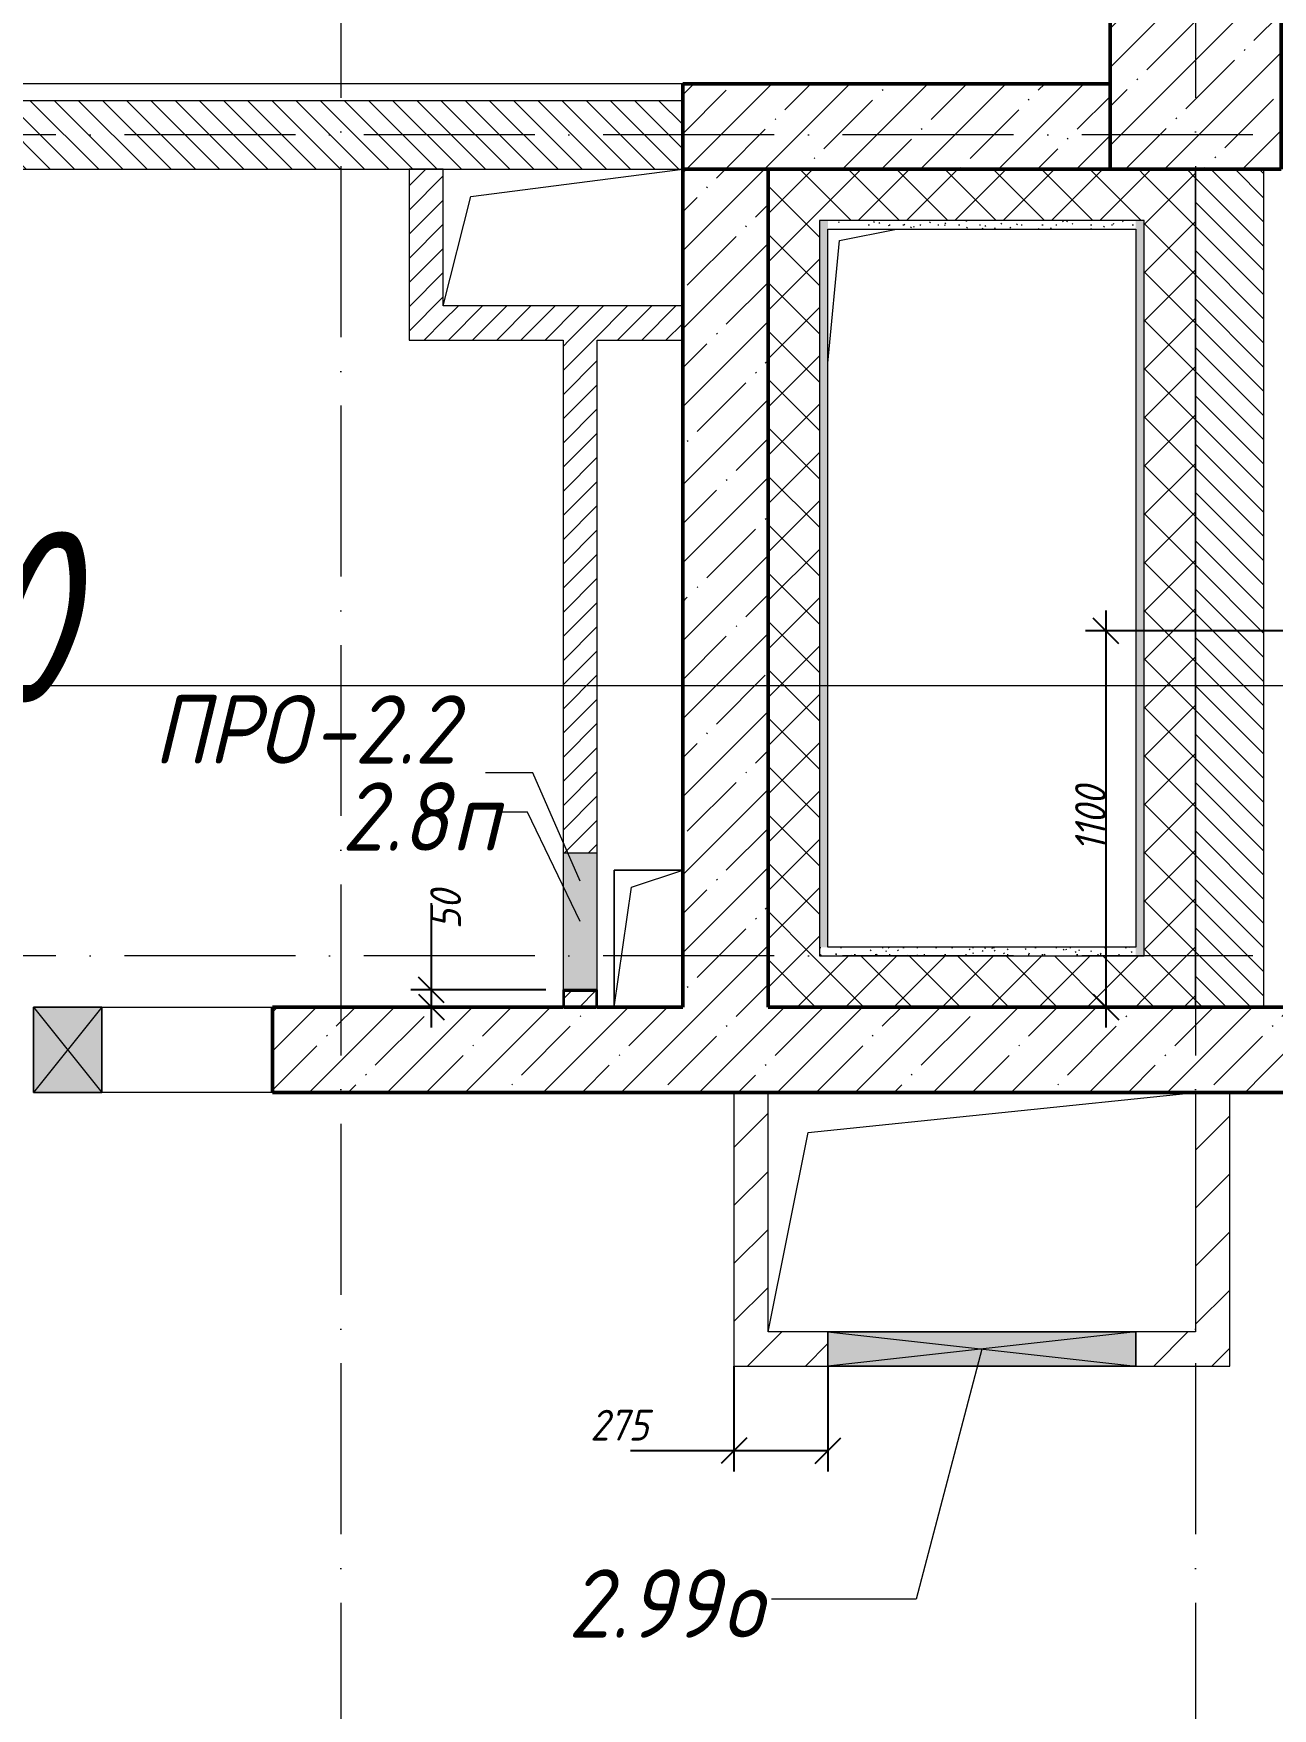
# Model space of a CAD drawing. Header units: millimetres. Extents: x -401725 to 250493, y 305116 to 802890.
# Drawn here: x 37942 to 41566, y 387285 to 392182 of the extents above; entities that cross this region are included whole.
import ezdxf

# ---------------------------------------------------------------- set-up
doc = ezdxf.new("R2010")
doc.units = ezdxf.units.MM
doc.linetypes.add('50_200_ШТРИХ_1Т_ш5_п1_п1_', pattern=[700, 500, -100, 0, -100])
for name, color, linetype, lineweight in [('A-____-____-DIMS', 7, 'Continuous', 9), ('A-DETL-GENF-OTLN', 7, 'Continuous', 9), ('A-FLOR-____-OTLN', 7, 'Continuous', 9), ('A-GENM-____-IDEN', 7, 'Continuous', 9), ('A-GENM-____-MCUT', 7, 'Continuous', 25), ('A-GENM-____-OTLN', 7, 'Continuous', 9), ('A-GENM-____-OTLN-1', 7, 'Continuous', 25), ('A-GLAZ-____-IDEN', 7, 'Continuous', 9), ('A-GLAZ-____-OTLN', 7, 'Continuous', 9), ('A-WALL-____-MCUT', 7, 'Continuous', 13), ('A-WALL-____-MCUT-1', 7, 'Continuous', 9), ('A-WALL-____-MCUT-2', 7, 'Continuous', 50), ('A-WALL-____-OTLN', 7, 'Continuous', 9), ('A-WALL-____-PATT-1', 7, 'Continuous', 9), ('A-WALL-FNSH-MCUT-1', 7, 'Continuous', 9), ('S-COLS-____-MCUT', 7, 'Continuous', 50), ('S-COLS-____-OTLN', 7, 'Continuous', 9), ('S-GRID-____-OTLN-1', 7, '50_200_ШТРИХ_1Т_ш5_п1_п1_', 9), ('Марки помещений', 7, 'Continuous', 9)]:
    doc.layers.add(name, color=color, linetype=linetype, lineweight=lineweight)
for name, color, linetype, lineweight, true_color in [('A-GLAZ-____-OTLN-1', 7, 'Continuous', 9, 0xc0c0c0), ('A-WALL-____-PATT-2', 7, 'Continuous', 9, 0x787878), ('G-____-____-SYMB-1', 9, 'Continuous', 9, 0x808080)]:
    doc.layers.add(name, color=color, linetype=linetype, lineweight=lineweight, true_color=true_color)
doc.styles.add('ISOCPEUR_I_11', font='isocpeui.ttf', dxfattribs={"width": 0.9, "height": 200})
doc.styles.add('ISOCPEUR_I_2', font='isocpeui.ttf', dxfattribs={"width": 0.85, "height": 2.3})
doc.styles.add('ISOCPEUR_I_7', font='isocpeui.ttf', dxfattribs={"width": 0.9, "height": 90})
doc.dimstyles.new('ISO-1_8_0_9К_СРЕДНИЙ_Кладочные_1', dxfattribs={"dimscale": 304.8, "dimtxt": 89.638306, "dimasz": 0.246063, "dimexe": 0.19685, "dimexo": 0, "dimgap": 0, "dimtad": 1, "dimdec": 3, "dimrnd": 0.001, "dimdsep": 46, "dimtxsty": 'ISOCPEUR_I_7', "dimblk1": 'OBLIQUE', "dimblk2": 'OBLIQUE', "dimsah": 1, "dimcen": 0.09, "dimdle": 0.19685, "dimazin": 0, "dimtfac": 1, "dimtdec": 4, "dimtix": 1, "dimtmove": 0, "dimatfit": 3, "dimfxl": 1, "dimtvp": 1, "dimtolj": 1, "dimtzin": 0, "dimarcsym": 2})
doc.dimstyles.new('ISO-1_8_0_9К_СРЕДНИЙ_Кладочные_2', dxfattribs={"dimscale": 304.8, "dimtxt": 89.638306, "dimasz": 0.246063, "dimexe": 0.19685, "dimexo": 0, "dimgap": 0, "dimtad": 1, "dimdec": 3, "dimrnd": 0.001, "dimdsep": 46, "dimtxsty": 'ISOCPEUR_I_7', "dimblk1": 'OBLIQUE', "dimblk2": 'OBLIQUE', "dimsah": 1, "dimcen": 0.09, "dimdle": 0.19685, "dimazin": 0, "dimtfac": 1, "dimtdec": 4, "dimtix": 1, "dimtmove": 1, "dimatfit": 3, "dimfxl": 1, "dimtvp": 1, "dimtolj": 1, "dimtzin": 0, "dimarcsym": 2})
pattern_1 = [(45, (-15659.08, 321904.7), (-114.04925, 114.04925), []), (45, (-15545.03, 321904.7), (-114.04925, 114.04925), [201.612, -40.322, 3.353, -36.97])]
pattern_2 = [(135, (-15659.08, 321904.697), (-35.35534, -35.35534), [])]
pattern_3 = [(45, (-15659.08, 321904.697), (-35.35534, 35.35534), [])]
pattern_4 = [(0, (-15659.081, 321904.697), (81.28, 20.32), [3.353, -57.607, 3.353, -57.607, -325.12]), (0, (-15659.081, 321904.697), (81.28, 20.32), [-121.92, 3.353, -118.567, 3.353, -57.607, -142.24]), (0, (-15659.081, 321904.697), (81.28, 20.32), [-304.8, 3.353, -37.287, 3.353, -98.247]), (120, (-15628.601, 321914.857), (-58.237636, 60.230545), [3.353, -57.607, 3.353, -57.607, -325.12]), (120, (-15628.601, 321914.857), (-58.237636, 60.230545), [-121.92, 3.353, -118.567, 3.353, -57.607, -142.24]), (120, (-15628.601, 321914.857), (-58.237636, 60.230545), [-304.8, 3.353, -37.287, 3.353, -98.247]), (240, (-15618.441, 321955.497), (-23.042364, -80.550545), [3.353, -57.607, 3.353, -57.607, -325.12]), (240, (-15618.441, 321955.497), (-23.042364, -80.550545), [-121.92, 3.353, -118.567, 3.353, -57.607, -142.24]), (240, (-15618.441, 321955.497), (-23.042364, -80.550545), [-304.8, 3.353, -37.287, 3.353, -98.247])]
pattern_5 = [(45, (-15659.08, 321904.7), (-70.71068, 70.71068), []), (135, (-15659.08, 321904.7), (-70.71068, -70.71068), [])]
pattern_6 = [(45, (-15659.08, 321904.7), (-84.85281, 84.85281), [])]

# ---------------------------------------------------------------- blocks, each defined once
blk = doc.blocks.new('BSC_Колонна _Прямоугольная - 500х800-V86-АР1_План отверстий 2 этажа в осях 1-64_Ю-ЯЯ')
at = {"layer": 'S-COLS-____-OTLN'}
h = blk.add_hatch(dxfattribs=at)
h.set_pattern_fill('FP_99', color=256, style=0, pattern_type=2)
h.set_pattern_definition([(225, (57000, 70281.04), (114.04925, -114.04925), []), (225, (56885.95, 70281.04), (114.04925, -114.04925), [201.613, -40.323, 3.353, -36.97])])
h.paths.add_polyline_path([(-250, 400), (-250, -400), (250, -400), (250, 400)], flags=0)
at = {"layer": 'S-COLS-____-MCUT'}
for p, q in [((250, 400), (-250, 400)), ((-250, 400), (-250, -400)), ((250, -400), (250, 400)), ((-250, -400), (250, -400))]:
    blk.add_line(p, q, dxfattribs=at)
blk = doc.blocks.new('AR_Отверстие Ниша - Лючок-32404098-АР1_План отверстий 2 этажа в осях 1-64_Ю-ЯЯ')
at = {"layer": 'A-GLAZ-____-OTLN'}
blk.add_hatch(color=256, dxfattribs=at).paths.add_polyline_path([(200, -50), (200, 50), (-200, 50), (-200, -50)], flags=0)
for p, q in [((200, 50), (-200, 50)), ((-200, 50), (-200, -50)), ((-200, -50), (200, -50))]:
    blk.add_line(p, q, dxfattribs=at)
blk = doc.blocks.new('154_Фахверк_СКБ_Швеллер - Тип_100_3960_зеркало-29769493-АР1_План отверстий 2 этажа в осях 1-64_Ю-ЯЯ')
at = {"layer": 'A-GENM-____-MCUT'}
for p, q in [((175, 50), (125, 50)), ((125, 50), (125, -50)), ((175, 47), (175, 50)), ((128, 47), (175, 47)), ((128, -47), (128, 47)), ((175, -47), (128, -47)), ((175, -50), (175, -47)), ((125, -50), (175, -50))]:
    blk.add_line(p, q, dxfattribs=at)
blk = doc.blocks.new('AR_Отверстие прямоугольное _в плите_ - AR_Отверстие прямоугольное _в плите_-V161-АР1_План отверстий 2 этажа в осях 1-64_Ю-ЯЯ')
at = {"layer": 'A-GENM-____-OTLN'}
for p, q in [((100, 200), (-100, 200)), ((-100, 200), (-100, -200)), ((-50, 150), (100, 200)), ((-100, -200), (-50, 150))]:
    blk.add_line(p, q, dxfattribs=at)
blk = doc.blocks.new('AR_Отверстие прямоугольное _в плите_ - AR_Отверстие прямоугольное _в плите_-30552516-АР1_План отверстий 2 этажа в осях 1-64_Ю-ЯЯ')
at = {"layer": 'A-GENM-____-OTLN'}
for p, q in [((-416.7, 1016.7), (-250, 1050)), ((-450, 658), (-416.7, 1016.7))]:
    blk.add_line(p, q, dxfattribs=at)
blk = doc.blocks.new('AR_Отверстие прямоугольное _в плите_ - AR_Отверстие прямоугольное _в плите_-30552779-АР1_План отверстий 2 этажа в осях 1-64_Ю-ЯЯ')
at = {"layer": 'A-GENM-____-OTLN'}
for p, q in [((-508.3, 233.3), (625, 350)), ((-625, -350), (-508.3, 233.3))]:
    blk.add_line(p, q, dxfattribs=at)
blk = doc.blocks.new('AR_Отверстие прямоугольное _в плите_ - AR_Отверстие прямоугольное _в плите_-30552525-АР1_План отверстий 2 этажа в осях 1-64_Ю-ЯЯ')
at = {"layer": 'A-GENM-____-OTLN'}
for p, q in [((-270, 120), (350, 200)), ((-350, -200), (-270, 120))]:
    blk.add_line(p, q, dxfattribs=at)
blk = doc.blocks.new('AR_Отверстие прямоугольное _в стене__БезПР - AR_Отверстие прямоугольное _в стене__БезПР-30578456-АР1_План отверстий 2 этажа в осях 1-64_Ю-ЯЯ')
at = {"layer": 'A-GLAZ-____-OTLN-1'}
blk.add_hatch(color=256, dxfattribs=at).paths.add_polyline_path([(100, -125), (100, 125), (-100, 125), (-100, -125)], flags=0)
at = {"layer": 'A-DETL-GENF-OTLN'}
for p, q in [((-100, -125), (-100, 125)), ((-100, 125), (100, 125)), ((100, 125), (-100, -125)), ((-100, 125), (100, -125)), ((100, 125), (-100, 125)), ((-100, 125), (-100, -125)), ((100, 125), (100, -125)), ((100, -125), (100, 125)), ((100, -125), (-100, -125)), ((-100, -125), (100, -125))]:
    blk.add_line(p, q, dxfattribs=at)
at = {"layer": 'A-GLAZ-____-OTLN'}
blk.add_line((100, 125), (-100, 125), dxfattribs=at)
blk = doc.blocks.new('AR_Отверстие прямоугольное _в стене__БезПР - AR_Отверстие прямоугольное _в стене__БезПР-36428360-АР1_План отверстий 2 этажа в осях 1-64_Ю-ЯЯ')
at = {"layer": 'A-GLAZ-____-OTLN'}
blk.add_hatch(color=256, dxfattribs=at).paths.add_polyline_path([(450, -50), (450, 50), (-450, 50), (-450, -50), (169.8, -50)], flags=0)
at = {"layer": 'A-DETL-GENF-OTLN'}
for p, q in [((-450, -50), (-450, 50)), ((-450, 50), (450, 50)), ((450, 50), (-450, -50)), ((-450, 50), (450, -50)), ((450, 50), (-450, 50)), ((-450, 50), (-450, -50)), ((450, 50), (450, -50)), ((450, -50), (450, 50)), ((450, -50), (-450, -50)), ((-450, -50), (450, -50))]:
    blk.add_line(p, q, dxfattribs=at)
at = {"layer": 'A-GLAZ-____-OTLN'}
blk.add_line((450, 50), (-450, 50), dxfattribs=at)
blk = doc.blocks.new('_Oblique')
at = {"color": 0, "linetype": 'ByBlock', "lineweight": -2}
blk.add_line((-0.5, -0.5), (0.5, 0.5), dxfattribs=at)
blk = doc.blocks.new('*D9017')
at = {"layer": 'A-____-____-DIMS', "color": 0, "lineweight": -2, "transparency": 16777216}
for p, q in [((39105.9, 389385.7), (39105.9, 389639.4)), ((39440.9, 389385.7), (39045.9, 389385.7)), ((39105.9, 389275.7), (39105.9, 389385.7)), ((39490.9, 389335.7), (39045.9, 389335.7))]:
    blk.add_line(p, q, dxfattribs=at)
at = {"layer": 'Defpoints', "color": 0, "transparency": 16777216}
for p in [(39105.9, 389385.7), (39440.9, 389385.7), (39490.9, 389335.7)]:
    blk.add_point(p, dxfattribs=at)
at = {"layer": 'A-____-____-DIMS', "color": 0, "lineweight": -2, "transparency": 16777216, "xscale": 75, "yscale": 75, "zscale": 75}
for p, rotation in [((39105.9, 389385.7), 90), ((39105.9, 389335.7), 270)]:
    blk.add_blockref('_Oblique', p, dxfattribs=dict(at, rotation=rotation))
at = {"layer": 'A-____-____-DIMS', "color": 0, "transparency": 16777216, "insert": (39102.6, 389562.9), "char_height": 90, "width": 273.052, "attachment_point": 1, "rotation": 90, "line_spacing_factor": 1.149209, "style": 'ISOCPEUR_I_7'}
blk.add_mtext('\\A1;50', dxfattribs=at)
blk = doc.blocks.new('*D8954')
at = {"layer": 'A-____-____-DIMS', "color": 0, "lineweight": -2, "transparency": 16777216}
for p, q in [((41078.6, 390495.7), (41078.6, 389275.7)), ((41945.7, 390435.7), (41018.6, 390435.7)), ((41890.9, 389335.7), (41018.6, 389335.7))]:
    blk.add_line(p, q, dxfattribs=at)
at = {"layer": 'Defpoints', "color": 0, "transparency": 16777216}
for p in [(41945.7, 390435.7), (41078.6, 389335.7), (41890.9, 389335.7)]:
    blk.add_point(p, dxfattribs=at)
at = {"layer": 'A-____-____-DIMS', "color": 0, "lineweight": -2, "transparency": 16777216, "xscale": 75, "yscale": 75, "zscale": 75}
for p, rotation in [((41078.6, 390435.7), 90), ((41078.6, 389335.7), 270)]:
    blk.add_blockref('_Oblique', p, dxfattribs=dict(at, rotation=rotation))
at = {"layer": 'A-____-____-DIMS', "color": 0, "transparency": 16777216, "insert": (41033.6, 389885.7), "char_height": 90, "width": 463.361, "attachment_point": 5, "rotation": 90, "style": 'ISOCPEUR_I_7'}
blk.add_mtext('\\A1;1100', dxfattribs=at)
blk = doc.blocks.new('*D8913')
at = {"layer": 'A-____-____-DIMS', "color": 0, "lineweight": -2, "transparency": 16777216}
for p, q in [((39990.9, 388285.7), (39990.9, 387978)), ((40265.9, 388285.7), (40265.9, 387978)), ((39990.9, 388038), (39687.9, 388038)), ((40265.9, 388038), (39930.9, 388038))]:
    blk.add_line(p, q, dxfattribs=at)
at = {"layer": 'Defpoints', "color": 0, "transparency": 16777216}
for p in [(39990.9, 388285.7), (40265.9, 388285.7), (40265.9, 388038)]:
    blk.add_point(p, dxfattribs=at)
at = {"layer": 'A-____-____-DIMS', "color": 0, "lineweight": -2, "transparency": 16777216, "xscale": 75, "yscale": 75, "zscale": 75, "rotation": 180}
blk.add_blockref('_Oblique', (39990.9, 388038), dxfattribs=at)
at = {"layer": 'A-____-____-DIMS', "color": 0, "lineweight": -2, "transparency": 16777216, "xscale": 75, "yscale": 75, "zscale": 75}
blk.add_blockref('_Oblique', (40265.9, 388038), dxfattribs=at)
at = {"layer": 'A-____-____-DIMS', "color": 0, "transparency": 16777216, "insert": (39570.3, 388158), "char_height": 90, "width": 409.578, "attachment_point": 1, "line_spacing_factor": 1.149209, "style": 'ISOCPEUR_I_7'}
blk.add_mtext('\\A1;275', dxfattribs=at)

msp = doc.modelspace()

# ---------------------------------------------------------------- hatches: boundary and pattern name
at = {"layer": 'A-WALL-____-PATT-1'}
h = msp.add_hatch(dxfattribs=at)
h.set_pattern_fill('FP_13', color=256, style=0, pattern_type=2)
h.set_pattern_definition(pattern_1)
h.paths.add_polyline_path([(39840.9187, 391785.7392), (41090.9187, 391785.7392), (41090.9187, 392035.7392), (39840.9187, 392035.7392)], flags=0)
h = msp.add_hatch(dxfattribs=at)
h.set_pattern_fill('FP_6', color=256, style=0, pattern_type=2)
h.set_pattern_definition(pattern_2)
h.paths.add_polyline_path([(39840.9187, 391785.7392), (39840.9187, 391985.7392), (35340.9187, 391985.7392), (35340.9187, 391785.7392), (39118.2583, 391785.7392)], flags=0)
h = msp.add_hatch(dxfattribs=at)
h.set_pattern_fill('FP_5', color=256, style=0, pattern_type=2)
h.set_pattern_definition(pattern_3)
h.paths.add_polyline_path([(39040.9187, 391285.7392), (39140.9187, 391285.7392), (39140.9187, 391785.7392), (39040.9187, 391785.7392)], flags=0)
h = msp.add_hatch(dxfattribs=at)
h.set_pattern_fill('FP_13', color=256, style=0, pattern_type=2)
h.set_pattern_definition(pattern_1)
h.paths.add_polyline_path([(40090.9187, 389335.7392), (40090.9187, 391785.7392), (39840.9187, 391785.7392), (39840.9187, 389335.7392)], flags=0)
h = msp.add_hatch(dxfattribs=at)
h.set_pattern_fill('FP_1', color=256, style=0, pattern_type=2)
h.set_pattern_definition(pattern_5)
h.paths.add_polyline_path([(40090.9187, 389485.7392), (40240.9187, 389485.7392), (40240.9187, 391785.7392), (40090.9187, 391785.7392), (40090.9187, 389510.7392)], flags=0)
h = msp.add_hatch(dxfattribs=at)
h.set_pattern_fill('FP_1', color=256, style=0, pattern_type=2)
h.set_pattern_definition(pattern_5)
h.paths.add_polyline_path([(40885.759, 391635.7392), (41190.9187, 391635.7392), (41190.9187, 391785.7392), (40240.9187, 391785.7392), (40240.9187, 391635.7392), (40265.9187, 391635.7392)], flags=0)
h = msp.add_hatch(dxfattribs=at)
h.set_pattern_fill('FP_1', color=256, style=0, pattern_type=2)
h.set_pattern_definition(pattern_5)
h.paths.add_polyline_path([(41190.9187, 389335.7392), (41340.9187, 389335.7392), (41340.9187, 391785.7392), (41190.9187, 391785.7392), (41190.9187, 389485.7392)], flags=0)
h = msp.add_hatch(dxfattribs=at)
h.set_pattern_fill('FP_6', color=256, style=0, pattern_type=2)
h.set_pattern_definition(pattern_2)
h.paths.add_polyline_path([(41540.9187, 389335.7392), (41540.9187, 391785.7392), (41340.9187, 391785.7392), (41340.9187, 389335.7392)], flags=0)
h = msp.add_hatch(dxfattribs=at)
h.set_pattern_fill('FP_5', color=256, style=0, pattern_type=2)
h.set_pattern_definition(pattern_3)
h.paths.add_polyline_path([(39590.9187, 391285.7392), (39840.9187, 391285.7392), (39840.9187, 391385.7392), (39140.9187, 391385.7392), (39140.9187, 391285.7392), (39490.9187, 391285.7392)], flags=0)
h = msp.add_hatch(dxfattribs=at)
h.set_pattern_fill('FP_5', color=256, style=0, pattern_type=2)
h.set_pattern_definition(pattern_3)
h.paths.add_polyline_path([(39587.9187, 389335.7392), (39587.9187, 389382.7392), (39493.9187, 389382.7392), (39493.9187, 389335.7392), (39540.9187, 389335.7392)], flags=0)
h.paths.add_polyline_path([(39590.9187, 389785.7392), (39590.9187, 391285.7392), (39490.9187, 391285.7392), (39490.9187, 389785.7392)], flags=0)
h = msp.add_hatch(dxfattribs=at)
h.set_pattern_fill('FP_1', color=256, style=0, pattern_type=2)
h.set_pattern_definition(pattern_5)
h.paths.add_polyline_path([(41165.9187, 389335.7392), (41190.9187, 389335.7392), (41190.9187, 389485.7392), (40090.9187, 389485.7392), (40090.9187, 389335.7392), (40885.759, 389335.7392)], flags=0)
h = msp.add_hatch(dxfattribs=at)
h.set_pattern_fill('FP_13', color=256, style=0, pattern_type=2)
h.set_pattern_definition(pattern_1)
h.paths.add_polyline_path([(41540.9187, 389085.7392), (41540.9187, 389335.7392), (38640.9187, 389335.7392), (38640.9187, 389085.7392), (40885.759, 389085.7392)], flags=0)
h.paths.add_polyline_path([(37350.7576, 389085.7392), (37490.9187, 389085.7392), (37490.9187, 389335.7392), (34790.9187, 389335.7392), (34790.9187, 389085.7392), (37140.9187, 389085.7392)], flags=0)
h = msp.add_hatch(dxfattribs=at)
h.set_pattern_fill('FP_13', color=256, style=0, pattern_type=2)
h.set_pattern_definition(pattern_1)
h.paths.add_polyline_path([(47590.9187, 389085.7392), (47590.9187, 389335.7392), (46290.9187, 389335.7392), (46290.9187, 389085.7392), (47340.9187, 389085.7392)], flags=0)
h.paths.add_polyline_path([(45290.9187, 389085.7392), (45290.9187, 389335.7392), (44290.9187, 389335.7392), (44290.9187, 389085.7392), (44420.7603, 389085.7392)], flags=0)
h.paths.add_polyline_path([(41890.9187, 389085.7392), (43140.9187, 389085.7392), (43140.9187, 389335.7392), (41540.9187, 389335.7392), (41540.9187, 389085.7392)], flags=0)
h = msp.add_hatch(dxfattribs=at)
h.set_pattern_fill('FP_4', color=256, style=0, pattern_type=2)
h.set_pattern_definition(pattern_6)
h.paths.add_polyline_path([(40090.9187, 388285.7392), (40090.9187, 389085.7392), (39990.9187, 389085.7392), (39990.9187, 388285.7392)], flags=0)
h = msp.add_hatch(dxfattribs=at)
h.set_pattern_fill('FP_4', color=256, style=0, pattern_type=2)
h.set_pattern_definition(pattern_6)
h.paths.add_polyline_path([(41440.9187, 388385.7392), (41440.9187, 389085.7392), (41340.9187, 389085.7392), (41340.9187, 388385.7392)], flags=0)
h = msp.add_hatch(dxfattribs=at)
h.set_pattern_fill('FP_4', color=256, style=0, pattern_type=2)
h.set_pattern_definition(pattern_6)
h.paths.add_polyline_path([(41440.9187, 388285.7392), (41440.9187, 388385.7392), (41165.9187, 388385.7392), (41165.9187, 388285.7392)], flags=0)
h.paths.add_polyline_path([(40090.9187, 388285.7392), (40265.9187, 388285.7392), (40265.9187, 388385.7392), (40090.9187, 388385.7392)], flags=0)
at = {"layer": 'A-WALL-____-PATT-2'}
h = msp.add_hatch(dxfattribs=at)
h.set_pattern_fill('FP_164', color=256, style=0, pattern_type=2)
h.set_pattern_definition(pattern_4)
h.paths.add_polyline_path([(40240.9187, 389510.7392), (40265.9187, 389510.7392), (40265.9187, 391635.7392), (40240.9187, 391635.7392), (40240.9187, 390430.1755)], flags=0)
h = msp.add_hatch(dxfattribs=at)
h.set_pattern_fill('FP_164', color=256, style=0, pattern_type=2)
h.set_pattern_definition(pattern_4)
h.paths.add_polyline_path([(40265.9187, 391610.7392), (41165.9187, 391610.7392), (41165.9187, 391635.7392), (40265.9187, 391635.7392)], flags=0)
h = msp.add_hatch(dxfattribs=at)
h.set_pattern_fill('FP_164', color=256, style=0, pattern_type=2)
h.set_pattern_definition(pattern_4)
h.paths.add_polyline_path([(41165.9187, 389485.7392), (41190.9187, 389485.7392), (41190.9187, 391635.7392), (41165.9187, 391635.7392), (41165.9187, 389510.7392)], flags=0)
h = msp.add_hatch(dxfattribs=at)
h.set_pattern_fill('FP_164', color=256, style=0, pattern_type=2)
h.set_pattern_definition(pattern_4)
h.paths.add_polyline_path([(41165.9187, 389485.7392), (41165.9187, 389510.7392), (40240.9187, 389510.7392), (40240.9187, 389485.7392), (40885.759, 389485.7392)], flags=0)

# ---------------------------------------------------------------- linework, layer by layer
at = {"layer": 'A-FLOR-____-OTLN'}
for p, q in [((39840.9187, 392035.7392), (35340.9187, 392035.7392)), ((39640.9187, 389735.7392), (39840.9187, 389735.7392)), ((39640.9187, 389335.7392), (39640.9187, 389735.7392))]:
    msp.add_line(p, q, dxfattribs=at)
at = {"layer": 'A-GENM-____-IDEN'}
for p, q in [((39402.3829, 390020.2392), (39263.8471, 390020.2392)), ((39540.9187, 389703.6137), (39402.3829, 390020.2392))]:
    msp.add_line(p, q, dxfattribs=at)
at = {"layer": 'A-GLAZ-____-IDEN'}
for p, q in [((39387.4725, 389905.1626), (39307.2595, 389905.1626)), ((39540.9187, 389585.7392), (39387.4725, 389905.1626)), ((40715.9187, 388335.7392), (40523.8078, 387603.9885)), ((40523.8078, 387603.9885), (40100.8832, 387603.9885))]:
    msp.add_line(p, q, dxfattribs=at)
at = {"layer": 'A-WALL-____-MCUT'}
for p, q in [((39840.9187, 391985.7392), (35340.9187, 391985.7392)), ((35340.9187, 391785.7392), (39840.9187, 391785.7392)), ((39840.9187, 391785.7392), (39840.9187, 391785.7392)), ((41340.9187, 391785.7392), (41340.9187, 389335.7392)), ((41540.9187, 389335.7392), (41540.9187, 391785.7392))]:
    msp.add_line(p, q, dxfattribs=at)
at = {"layer": 'A-WALL-____-MCUT-1'}
for p, q in [((41340.9187, 389335.7392), (41340.9187, 391785.7392)), ((40240.9187, 391635.7392), (40240.9187, 389485.7392)), ((41190.9187, 391635.7392), (40240.9187, 391635.7392)), ((41190.9187, 389485.7392), (41190.9187, 391635.7392)), ((40240.9187, 389485.7392), (41190.9187, 389485.7392))]:
    msp.add_line(p, q, dxfattribs=at)
at = {"layer": 'A-WALL-____-MCUT-2'}
for p, q in [((41090.9187, 392035.7392), (39840.9187, 392035.7392)), ((39840.9187, 392035.7392), (39840.9187, 391785.7392)), ((39840.9187, 391785.7392), (39840.9187, 389335.7392)), ((39840.9187, 391785.7392), (41090.9187, 391785.7392)), ((40090.9187, 389335.7392), (40090.9187, 391785.7392)), ((39490.9187, 389335.7392), (38640.9187, 389335.7392)), ((38640.9187, 389335.7392), (38640.9187, 389085.7392)), ((39587.9187, 389335.7392), (39493.9187, 389335.7392)), ((39840.9187, 389335.7392), (39590.9187, 389335.7392)), ((41890.9187, 389335.7392), (40090.9187, 389335.7392)), ((38640.9187, 389085.7392), (43140.9187, 389085.7392))]:
    msp.add_line(p, q, dxfattribs=at)
at = {"layer": 'A-WALL-____-OTLN'}
for p, q in [((38142.3215, 389335.7392), (38640.9187, 389335.7392)), ((38640.9187, 389085.7392), (38142.3215, 389085.7392))]:
    msp.add_line(p, q, dxfattribs=at)
at = {"layer": 'A-WALL-FNSH-MCUT-1'}
for p, q in [((39040.9187, 391785.7392), (39040.9187, 391285.7392)), ((39140.9187, 391785.7392), (39040.9187, 391785.7392)), ((39140.9187, 391385.7392), (39140.9187, 391785.7392)), ((40265.9187, 389510.7392), (40265.9187, 391610.7392)), ((40265.9187, 391610.7392), (41165.9187, 391610.7392)), ((41165.9187, 391610.7392), (41165.9187, 389510.7392)), ((39840.9187, 391385.7392), (39140.9187, 391385.7392)), ((39040.9187, 391285.7392), (39490.9187, 391285.7392)), ((39490.9187, 391285.7392), (39490.9187, 389785.7392)), ((39590.9187, 389785.7392), (39590.9187, 391285.7392)), ((39590.9187, 391285.7392), (39840.9187, 391285.7392)), ((41165.9187, 389510.7392), (40265.9187, 389510.7392)), ((39990.9187, 389085.7392), (39990.9187, 388285.7392)), ((40090.9187, 388385.7392), (40090.9187, 389085.7392)), ((41340.9187, 389085.7392), (41340.9187, 388385.7392)), ((41440.9187, 388285.7392), (41440.9187, 389085.7392)), ((40265.9187, 388385.7392), (40090.9187, 388385.7392)), ((41340.9187, 388385.7392), (41165.9187, 388385.7392)), ((39990.9187, 388285.7392), (40265.9187, 388285.7392)), ((41165.9187, 388285.7392), (41440.9187, 388285.7392))]:
    msp.add_line(p, q, dxfattribs=at)
at = {"layer": 'G-____-____-SYMB-1'}
msp.add_line((-20469.6177, 390275.7392), (89011.1097, 390275.7392), dxfattribs=at)
at = {"layer": 'S-GRID-____-OTLN-1'}
for p, q in [((38840.9187, 412797.5486), (38840.9187, 374796.285)), ((41340.9187, 412797.5486), (41340.9187, 374796.285)), ((88415.3253, 391885.7392), (33582.9364, 391885.7392)), ((88415.3253, 389485.7392), (-20327.8515, 389485.7392))]:
    msp.add_line(p, q, dxfattribs=at)

# ---------------------------------------------------------------- block references
at = {"layer": 'A-GENM-____-OTLN'}
for name, p in [('AR_Отверстие прямоугольное _в плите_ - AR_Отверстие прямоугольное _в плите_-30552525-АР1_План отверстий 2 этажа в осях 1-64_Ю-ЯЯ', (39490.9187, 391585.7392)), ('AR_Отверстие прямоугольное _в плите_ - AR_Отверстие прямоугольное _в плите_-30552516-АР1_План отверстий 2 этажа в осях 1-64_Ю-ЯЯ', (40715.9187, 390560.7392)), ('AR_Отверстие прямоугольное _в плите_ - AR_Отверстие прямоугольное _в плите_-V161-АР1_План отверстий 2 этажа в осях 1-64_Ю-ЯЯ', (39740.9187, 389535.7392)), ('AR_Отверстие прямоугольное _в плите_ - AR_Отверстие прямоугольное _в плите_-30552779-АР1_План отверстий 2 этажа в осях 1-64_Ю-ЯЯ', (40715.9187, 388735.7392))]:
    msp.add_blockref(name, p, dxfattribs=at)
at = {"layer": 'A-GENM-____-OTLN-1', "rotation": 270}
msp.add_blockref('154_Фахверк_СКБ_Швеллер - Тип_100_3960_зеркало-29769493-АР1_План отверстий 2 этажа в осях 1-64_Ю-ЯЯ', (39540.9187, 389510.7392), dxfattribs=at)
at = {"layer": 'A-GLAZ-____-OTLN', "rotation": 270}
msp.add_blockref('AR_Отверстие Ниша - Лючок-32404098-АР1_План отверстий 2 этажа в осях 1-64_Ю-ЯЯ', (39540.9187, 389585.7392), dxfattribs=at)
at = {"layer": 'A-GLAZ-____-OTLN'}
for name, p in [('AR_Отверстие прямоугольное _в стене__БезПР - AR_Отверстие прямоугольное _в стене__БезПР-30578456-АР1_План отверстий 2 этажа в осях 1-64_Ю-ЯЯ', (38042.3215, 389210.7392)), ('AR_Отверстие прямоугольное _в стене__БезПР - AR_Отверстие прямоугольное _в стене__БезПР-36428360-АР1_План отверстий 2 этажа в осях 1-64_Ю-ЯЯ', (40715.9187, 388335.7392))]:
    msp.add_blockref(name, p, dxfattribs=at)
at = {"layer": 'S-COLS-____-OTLN', "rotation": 180}
msp.add_blockref('BSC_Колонна _Прямоугольная - 500х800-V86-АР1_План отверстий 2 этажа в осях 1-64_Ю-ЯЯ', (41340.9187, 392185.7392), dxfattribs=at)

# ---------------------------------------------------------------- texts
at = {"layer": 'A-GENM-____-IDEN', "char_height": 200, "attachment_point": 1, "style": 'ISOCPEUR_I_11'}
for s, insert, width in [('ПРО', (38293.4404, 390247.3553), 562.784625), ('-2.2', (38757.7842, 390247.3553), 548.35425)]:
    msp.add_mtext(s, dxfattribs=dict(at, insert=insert, width=width))
at = {"layer": 'A-GLAZ-____-IDEN', "char_height": 200, "attachment_point": 1, "style": 'ISOCPEUR_I_11'}
for s, insert, width in [('2.8', (38843.2101, 389992.7772), 389.620125), ('\\fISOCPEUR|b0|i1|c204|p34|;\\W.9;п', (39164.6789, 389992.7772), 158.734125), ('2.99', (39505.4286, 387691.6031), 548.35425), ('\\fISOCPEUR|b0|i1|c204|p34|;\\W.9;о', (39957.8661, 387691.6031), 158.734125)]:
    msp.add_mtext(s, dxfattribs=dict(at, insert=insert, width=width))
at = {"layer": 'Марки помещений', "insert": (36767.9897, 390726.3623), "char_height": 500, "width": 785.65375, "attachment_point": 1, "style": 'ISOCPEUR_I_2'}
msp.add_mtext('2.020', dxfattribs=at)

# ---------------------------------------------------------------- dimensions: what is measured, and where the dimension line sits
at = {"layer": 'A-____-____-DIMS'}
dim = msp.add_linear_dim(base=(41078.558, 389335.7392), p1=(41945.7297, 390435.7392), p2=(41890.9187, 389335.7392), angle=90, dimstyle='ISO-1_8_0_9К_СРЕДНИЙ_Кладочные_2', override={"dimpost": '<>', "dimfxl": 1101.36472}, dxfattribs=at)
dim.commit()
dim.dimension.update_dxf_attribs({"geometry": '*D8954', "text_midpoint": (41033.558, 389885.7392)})
dim = msp.add_linear_dim(base=(39105.9123, 389385.7392), p1=(39490.9187, 389335.7392), p2=(39440.9187, 389385.7392), angle=90, dimstyle='ISO-1_8_0_9К_СРЕДНИЙ_Кладочные_1', override={"dimpost": '<>', "dimfxl": 70.710678}, dxfattribs=at)
dim.commit()
dim.dimension.update_dxf_attribs({"geometry": '*D9017', "text_midpoint": (39162.5816, 389639.4083), "dimtype": 160, "text_rotation": 90})
dim = msp.add_linear_dim(base=(40265.9187, 388038.0295), p1=(39990.9187, 388285.7392), p2=(40265.9187, 388285.7392), dimstyle='ISO-1_8_0_9К_СРЕДНИЙ_Кладочные_1', override={"dimpost": '<>', "dimfxl": 275}, dxfattribs=at)
dim.commit()
dim.dimension.update_dxf_attribs({"geometry": '*D8913', "text_midpoint": (39775.0942, 388038.0295), "dimtype": 160})

doc.saveas('drawing.dxf')
